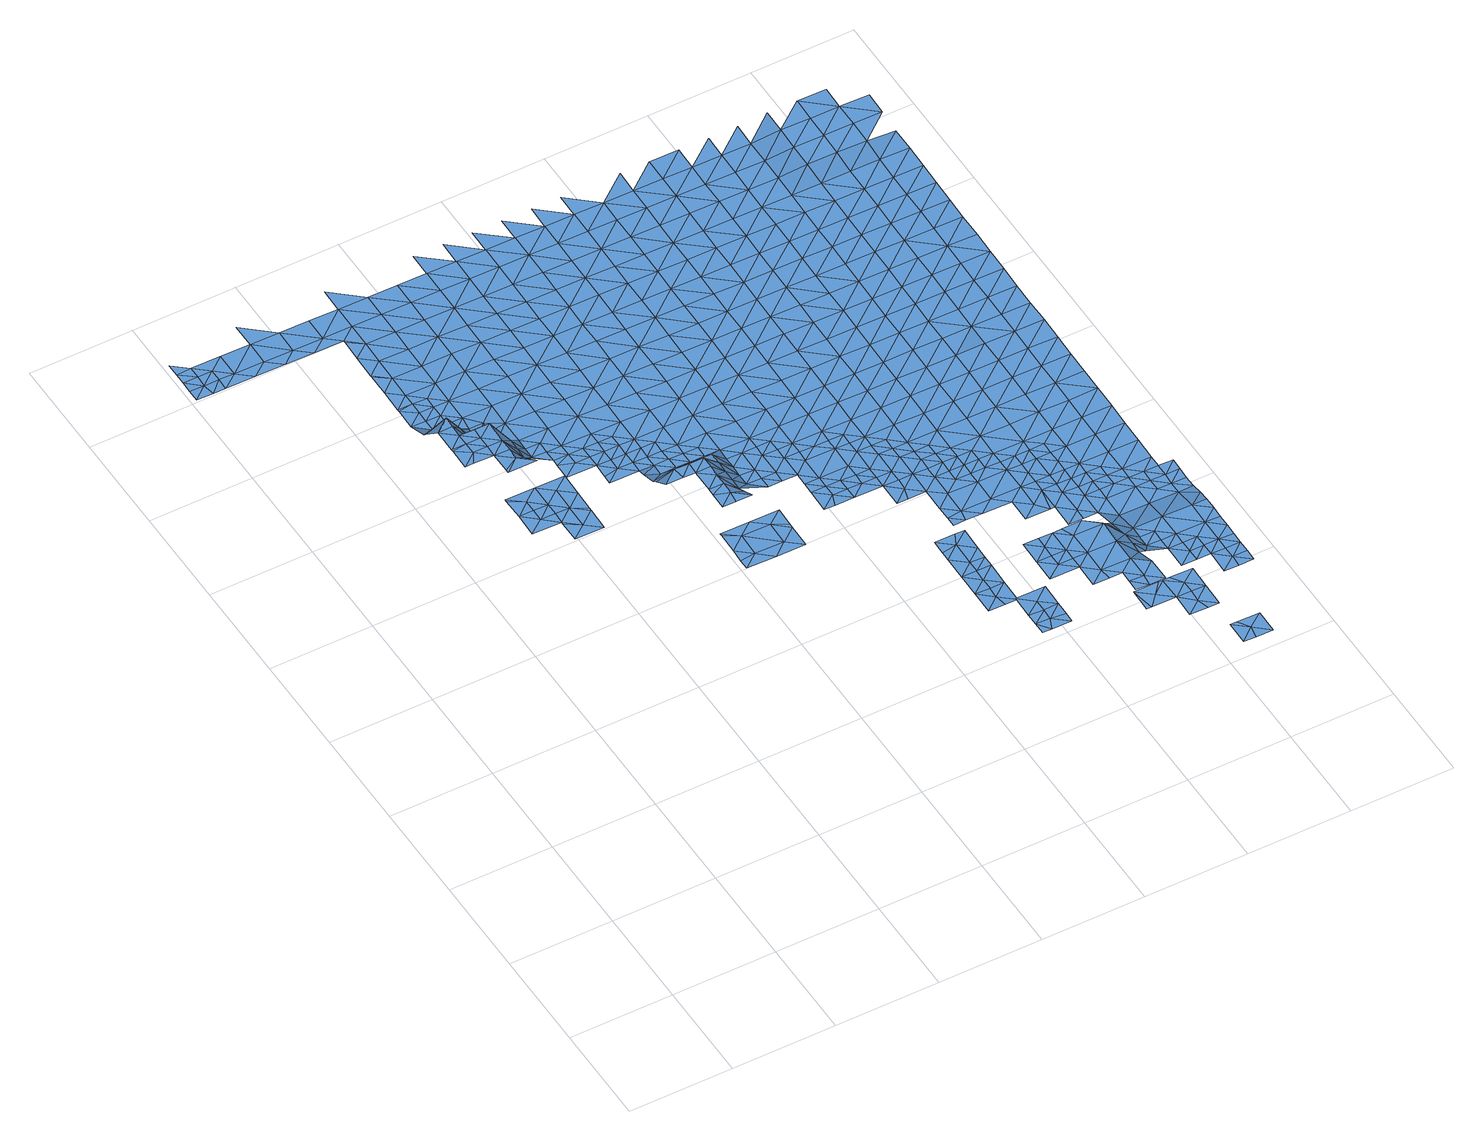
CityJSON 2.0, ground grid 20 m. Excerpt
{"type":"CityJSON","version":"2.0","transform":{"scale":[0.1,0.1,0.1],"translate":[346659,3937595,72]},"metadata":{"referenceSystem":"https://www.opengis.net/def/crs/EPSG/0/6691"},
"CityObjects":{
"waterbody1":{"type":"WaterBody","attributes":{"name":"7","class":"1140","function":"1","WaterBodyRiverFloodingRiskAttribute.description":"4","WaterBodyRiverFloodingRiskAttribute.rankOrg":"4","WaterBodyRiverFloodingRiskAttribute.adminType":"2","WaterBodyRiverFloodingRiskAttribute.scale":"L2"},"geometry":[{"type":"MultiSurface","lod":"1","boundaries":[[[0,1,2]],[[3,1,4]],[[4,1,0]],[[0,5,4]],[[6,4,5]],[[7,8,9]],[[5,7,9]],[[8,10,9]],[[6,5,9]],[[11,6,9]],[[12,9,10]],[[11,9,12]],[[12,10,13]],[[14,11,12]],[[13,14,12]],[[15,16,11]],[[17,14,13]],[[15,11,14]],[[18,19,20]],[[20,21,18]],[[14,22,15]],[[21,23,18]],[[14,17,22]],[[24,25,26]],[[27,28,29]],[[26,19,30]],[[22,31,15]],[[19,18,30]],[[23,32,18]],[[27,33,28]],[[34,22,17]],[[24,26,30]],[[35,30,18]],[[36,29,28]],[[37,36,38]],[[39,35,18]],[[37,29,36]],[[18,32,39]],[[33,40,28]],[[41,42,43]],[[44,24,30]],[[38,45,46]],[[43,47,41]],[[45,38,36]],[[47,48,41]],[[44,30,35]],[[28,49,36]],[[34,50,22]],[[51,40,52]],[[45,53,46]],[[46,53,54]],[[49,28,40]],[[52,42,51]],[[22,55,31]],[[54,53,34]],[[42,41,51]],[[48,56,41]],[[50,55,22]],[[35,57,44]],[[49,58,36]],[[49,40,51]],[[35,59,57]],[[60,51,41]],[[34,53,50]],[[45,36,58]],[[61,53,45]],[[62,56,63]],[[63,44,62]],[[44,57,62]],[[59,64,57]],[[41,56,60]],[[65,50,53]],[[61,45,58]],[[61,65,53]],[[56,62,60]],[[66,67,68]],[[69,55,50]],[[70,58,49]],[[68,71,64]],[[51,60,72]],[[49,51,73]],[[62,57,74]],[[68,67,71]],[[57,64,74]],[[73,51,72]],[[62,75,60]],[[50,65,69]],[[64,71,74]],[[67,76,71]],[[70,77,58]],[[60,75,72]],[[78,55,79]],[[49,73,70]],[[61,77,65]],[[62,74,80]],[[61,58,77]],[[55,69,79]],[[76,81,71]],[[62,80,75]],[[72,82,73]],[[71,83,74]],[[65,84,69]],[[81,83,71]],[[85,81,76]],[[86,79,69]],[[72,75,82]],[[73,87,70]],[[65,77,84]],[[80,74,83]],[[86,69,84]],[[73,82,88]],[[86,89,79]],[[85,90,81]],[[75,80,91]],[[77,70,87]],[[73,88,87]],[[92,84,77]],[[80,83,91]],[[81,93,83]],[[94,95,96]],[[92,86,84]],[[95,90,97]],[[93,81,90]],[[98,77,87]],[[97,96,95]],[[75,91,99]],[[82,75,100]],[[88,82,100]],[[92,77,98]],[[101,91,83]],[[102,89,86]],[[75,99,100]],[[93,103,83]],[[93,90,95]],[[92,102,86]],[[94,104,95]],[[87,88,105]],[[91,101,99]],[[88,100,105]],[[102,106,89]],[[107,108,109]],[[101,83,103]],[[110,100,99]],[[98,87,111]],[[112,92,98]],[[113,104,109]],[[111,87,105]],[[95,114,93]],[[114,103,93]],[[109,108,113]],[[95,104,115]],[[110,99,101]],[[116,105,100]],[[112,98,111]],[[112,117,92]],[[104,113,115]],[[108,118,113]],[[95,115,114]],[[119,106,102]],[[100,110,120]],[[102,92,119]],[[121,122,123]],[[116,100,120]],[[124,115,113]],[[111,105,116]],[[125,112,111]],[[121,118,122]],[[119,92,117]],[[126,110,101]],[[127,113,118]],[[128,129,106]],[[103,114,130]],[[101,103,131]],[[123,132,121]],[[119,128,106]],[[131,103,130]],[[126,120,110]],[[133,117,112]],[[125,111,116]],[[127,118,121]],[[125,133,112]],[[132,134,121]],[[124,113,127]],[[135,130,114]],[[126,101,131]],[[114,115,135]],[[117,136,119]],[[135,115,124]],[[137,131,130]],[[121,138,127]],[[139,136,117]],[[138,121,134]],[[139,117,133]],[[119,136,128]],[[120,126,140]],[[116,120,141]],[[116,142,125]],[[141,120,140]],[[127,143,124]],[[141,142,116]],[[142,133,125]],[[144,126,131]],[[138,143,127]],[[145,146,128]],[[130,135,137]],[[138,134,147]],[[136,145,128]],[[144,140,126]],[[133,148,139]],[[131,137,149]],[[142,148,133]],[[147,150,138]],[[131,149,144]],[[140,151,141]],[[124,143,152]],[[135,124,153]],[[148,154,139]],[[155,149,137]],[[156,143,138]],[[157,150,158]],[[124,152,153]],[[159,138,150]],[[151,140,144]],[[158,160,157]],[[137,135,155]],[[136,161,145]],[[151,162,141]],[[141,163,142]],[[160,164,157]],[[136,139,161]],[[143,156,152]],[[162,163,141]],[[135,153,155]],[[159,150,157]],[[139,154,161]],[[142,165,148]],[[164,166,157]],[[161,167,145]],[[144,149,168]],[[138,159,156]],[[169,145,167]],[[148,165,154]],[[149,155,168]],[[166,170,157]],[[171,161,154]],[[157,172,159]],[[152,156,173]],[[153,152,174]],[[142,163,165]],[[144,168,175]],[[151,144,176]],[[165,171,154]],[[170,172,157]],[[176,144,175]],[[162,151,176]],[[177,170,166]],[[152,173,174]],[[159,178,156]],[[155,153,179]],[[161,180,167]],[[156,178,173]],[[153,174,179]],[[181,180,161]],[[180,182,167]],[[168,155,183]],[[162,176,184]],[[163,162,185]],[[177,186,170]],[[161,171,181]],[[178,159,172]],[[183,155,179]],[[175,168,183]],[[187,176,175]],[[173,188,174]],[[165,163,185]],[[178,188,173]],[[162,184,185]],[[189,171,165]],[[186,190,170]],[[191,186,192]],[[193,179,174]],[[189,181,171]],[[187,175,183]],[[170,194,172]],[[192,195,191]],[[196,165,185]],[[195,197,191]],[[190,194,170]],[[198,193,174]],[[191,190,186]],[[198,174,188]],[[189,165,196]],[[199,183,179]],[[200,176,187]],[[184,176,201]],[[184,202,185]],[[197,203,191]],[[189,204,181]],[[193,199,179]],[[201,176,200]],[[204,205,181]],[[178,172,206]],[[205,207,180]],[[178,208,188]],[[183,209,187]],[[210,211,212]],[[206,172,194]],[[180,181,205]],[[213,190,191]],[[199,209,183]],[[214,203,212]],[[202,184,201]],[[188,208,198]],[[196,185,202]],[[215,191,203]],[[216,189,196]],[[212,211,214]],[[200,187,209]],[[178,206,208]],[[190,217,194]],[[215,203,214]],[[216,196,202]],[[211,218,214]],[[216,219,189]],[[213,217,190]],[[189,220,204]],[[221,222,198]],[[191,215,213]],[[223,206,194]],[[201,200,224]],[[224,200,209]],[[198,208,221]],[[193,198,222]],[[225,226,227]],[[228,205,204]],[[201,229,202]],[[230,215,214]],[[220,189,219]],[[231,209,199]],[[220,228,204]],[[232,201,224]],[[199,193,233]],[[218,226,234]],[[202,235,216]],[[226,225,234]],[[214,218,236]],[[223,194,217]],[[237,221,208]],[[233,193,222]],[[233,231,199]],[[229,201,232]],[[235,219,216]],[[238,205,228]],[[208,206,237]],[[218,234,236]],[[209,239,224]],[[225,240,234]],[[237,206,223]],[[214,236,230]],[[231,239,209]],[[235,202,229]],[[213,215,241]],[[242,236,234]],[[240,242,234]],[[243,244,245]],[[215,230,241]],[[232,224,239]],[[246,221,237]],[[247,245,244]],[[222,248,233]],[[249,250,219]],[[217,213,251]],[[252,229,232]],[[222,221,248]],[[249,219,235]],[[240,247,244]],[[220,250,228]],[[220,219,250]],[[244,242,240]],[[213,241,251]],[[253,252,232]],[[242,254,236]],[[221,246,248]],[[236,255,230]],[[256,231,233]],[[223,217,257]],[[253,232,239]],[[223,258,237]],[[229,252,235]],[[243,259,244]],[[257,217,251]],[[250,260,228]],[[261,246,237]],[[230,262,241]],[[233,248,263]],[[231,264,239]],[[252,265,235]],[[235,266,249]],[[258,261,237]],[[236,254,255]],[[256,233,263]],[[267,251,241]],[[223,257,258]],[[268,228,260]],[[246,269,248]],[[270,250,249]],[[242,244,271]],[[244,259,271]],[[262,230,255]],[[262,267,241]],[[264,231,256]],[[235,265,266]],[[259,272,271]],[[253,239,273]],[[274,275,242]],[[253,276,252]],[[263,248,269]],[[273,239,264]],[[242,271,274]],[[273,276,253]],[[254,242,275]],[[276,265,252]],[[246,261,269]],[[254,277,255]],[[260,250,270]],[[257,251,278]],[[257,279,258]],[[249,266,270]],[[272,280,271]],[[278,251,267]],[[270,281,260]],[[256,263,282]],[[283,284,285]],[[283,286,284]],[[258,287,261]],[[263,269,282]],[[286,288,284]],[[277,254,275]],[[276,289,265]],[[265,290,266]],[[284,291,285]],[[257,278,279]],[[271,292,274]],[[293,285,291]],[[294,269,261]],[[262,255,295]],[[262,296,267]],[[297,260,281]],[[280,293,291]],[[288,298,284]],[[266,290,270]],[[256,282,299]],[[264,256,300]],[[301,292,271]],[[271,280,301]],[[295,255,277]],[[295,296,262]],[[287,258,279]],[[274,292,275]],[[256,299,300]],[[280,291,301]],[[265,289,290]],[[273,264,302]],[[273,303,276]],[[304,305,306]],[[307,284,298]],[[284,308,291]],[[302,264,300]],[[292,309,275]],[[261,287,294]],[[275,310,277]],[[311,312,270]],[[278,267,313]],[[298,304,314]],[[278,315,279]],[[282,269,316]],[[311,270,290]],[[307,308,284]],[[304,306,314]],[[317,297,281]],[[276,318,289]],[[313,267,296]],[[281,270,312]],[[316,269,294]],[[299,282,316]],[[307,298,314]],[[319,300,299]],[[273,302,303]],[[279,320,287]],[[306,321,314]],[[310,322,277]],[[289,323,290]],[[275,309,310]],[[324,319,299]],[[301,291,325]],[[278,313,315]],[[301,326,292]],[[318,276,303]],[[318,323,289]],[[295,277,322]],[[324,299,316]],[[317,281,312]],[[287,327,294]],[[290,323,311]],[[325,291,308]],[[325,326,301]],[[328,307,314]],[[322,329,295]],[[320,279,315]],[[320,327,287]],[[292,330,309]],[[331,316,294]],[[296,295,329]],[[332,312,311]],[[314,321,333]],[[302,300,334]],[[302,335,303]],[[336,308,307]],[[327,331,294]],[[334,300,319]],[[313,337,315]],[[309,338,310]],[[339,332,311]],[[313,296,337]],[[333,321,340]],[[303,335,318]],[[328,314,333]],[[339,311,323]],[[328,336,307]],[[316,341,324]],[[337,296,329]],[[292,326,330]],[[331,341,316]],[[310,342,322]],[[302,334,335]],[[315,343,320]],[[324,344,319]],[[338,342,310]],[[318,345,323]],[[309,330,338]],[[325,308,346]],[[325,347,326]],[[348,312,332]],[[315,337,349]],[[350,318,335]],[[320,351,327]],[[346,308,336]],[[342,352,322]],[[352,337,329]],[[326,347,330]],[[343,351,320]],[[344,324,341]],[[315,349,343]],[[345,318,350]],[[329,322,352]],[[353,332,339]],[[334,319,354]],[[334,355,335]],[[339,323,356]],[[325,346,347]],[[354,319,344]],[[330,357,338]],[[356,323,345]],[[358,341,331]],[[356,353,339]],[[331,327,359]],[[360,330,347]],[[359,327,351]],[[361,342,338]],[[359,358,331]],[[362,337,352]],[[363,343,349]],[[350,335,355]],[[349,337,364]],[[334,354,355]],[[365,345,350]],[[341,366,344]],[[357,330,360]],[[364,337,362]],[[358,366,341]],[[342,367,352]],[[368,332,353]],[[369,350,355]],[[361,367,342]],[[363,370,343]],[[338,357,361]],[[371,362,352]],[[349,364,363]],[[365,350,369]],[[365,372,345]],[[351,343,370]],[[354,344,373]],[[354,374,355]],[[356,345,372]],[[356,375,353]],[[376,358,359]],[[373,344,366]],[[372,375,356]],[[362,377,364]],[[355,374,369]],[[359,351,376]],[[352,367,371]],[[374,354,373]],[[378,363,364]],[[351,370,376]],[[358,379,366]],[[369,380,365]],[[381,379,358]],[[362,371,377]],[[382,370,363]],[[383,353,375]],[[384,372,365]],[[358,376,381]],[[366,385,373]],[[369,374,386]],[[378,364,377]],[[382,376,370]],[[380,369,386]],[[373,387,374]],[[363,378,382]],[[388,381,376]],[[384,389,372]],[[366,379,385]],[[365,380,384]],[[374,390,386]],[[375,372,389]],[[387,390,374]],[[391,379,381]],[[373,385,387]],[[376,382,392]],[[388,376,392]],[[388,391,381]],[[393,375,389]],[[380,386,394]],[[380,395,384]],[[386,390,394]],[[385,379,396]],[[396,379,391]],[[395,380,394]],[[395,397,384]],[[397,393,389]],[[387,385,398]],[[387,399,390]],[[389,384,397]],[[398,399,387]],[[385,396,398]],[[390,400,394]],[[399,400,390]],[[401,393,397]],[[394,402,395]],[[402,397,395]],[[402,403,397]]]}]},
"waterbody2":{"type":"WaterBody","attributes":{"name":"7","class":"1140","function":"1","WaterBodyRiverFloodingRiskAttribute.description":"4","WaterBodyRiverFloodingRiskAttribute.rankOrg":"3","WaterBodyRiverFloodingRiskAttribute.adminType":"2","WaterBodyRiverFloodingRiskAttribute.scale":"L2"},"geometry":[{"type":"MultiSurface","lod":"1","boundaries":[[[0,2,404]],[[5,404,7]],[[8,7,405]],[[7,404,405]],[[405,404,406]],[[406,404,407]],[[407,404,2]],[[5,0,404]]]}]},
"waterbody3":{"type":"WaterBody","attributes":{"name":"7","class":"1140","function":"1","WaterBodyRiverFloodingRiskAttribute.description":"4","WaterBodyRiverFloodingRiskAttribute.rankOrg":"1","WaterBodyRiverFloodingRiskAttribute.adminType":"2","WaterBodyRiverFloodingRiskAttribute.scale":"L2"},"geometry":[{"type":"MultiSurface","lod":"1","boundaries":[[[408,409,410]],[[411,408,410]],[[412,411,410]],[[412,410,413]],[[414,413,410]],[[409,414,410]]]}]},
"waterbody4":{"type":"WaterBody","attributes":{"name":"7","class":"1140","function":"1","WaterBodyRiverFloodingRiskAttribute.description":"4","WaterBodyRiverFloodingRiskAttribute.rankOrg":"2","WaterBodyRiverFloodingRiskAttribute.adminType":"2","WaterBodyRiverFloodingRiskAttribute.scale":"L2"},"geometry":[{"type":"MultiSurface","lod":"1","boundaries":[[[415,416,414]],[[409,408,415]],[[417,418,408]],[[419,420,421]],[[417,420,419]],[[415,414,409]],[[408,422,415]],[[423,421,420]],[[424,423,420]],[[424,420,412]],[[420,417,412]],[[411,417,408]],[[425,422,418]],[[426,425,418]],[[426,418,417]],[[427,426,417]],[[427,417,419]],[[411,412,417]],[[416,415,428]],[[428,415,422]],[[422,408,418]]]}]},
"waterbody5":{"type":"WaterBody","attributes":{"name":"7","class":"1140","function":"1","WaterBodyRiverFloodingRiskAttribute.description":"4","WaterBodyRiverFloodingRiskAttribute.rankOrg":"2","WaterBodyRiverFloodingRiskAttribute.adminType":"2","WaterBodyRiverFloodingRiskAttribute.scale":"L2"},"geometry":[{"type":"MultiSurface","lod":"1","boundaries":[[[429,430,431]],[[431,432,429]],[[429,432,21]],[[21,20,429]],[[433,429,20]],[[433,430,429]],[[430,433,434]],[[433,20,19]]]}]},
"waterbody6":{"type":"WaterBody","attributes":{"name":"7","class":"1140","function":"1","WaterBodyRiverFloodingRiskAttribute.description":"4","WaterBodyRiverFloodingRiskAttribute.rankOrg":"3","WaterBodyRiverFloodingRiskAttribute.adminType":"2","WaterBodyRiverFloodingRiskAttribute.scale":"L2"},"geometry":[{"type":"MultiSurface","lod":"1","boundaries":[[[435,19,26]],[[436,437,435]],[[435,437,434]],[[433,19,435]],[[26,25,435]],[[25,436,435]],[[433,435,434]]]}]},
"waterbody7":{"type":"WaterBody","attributes":{"name":"7","class":"1140","function":"1","WaterBodyRiverFloodingRiskAttribute.description":"4","WaterBodyRiverFloodingRiskAttribute.rankOrg":"4","WaterBodyRiverFloodingRiskAttribute.adminType":"2","WaterBodyRiverFloodingRiskAttribute.scale":"L2"},"geometry":[{"type":"MultiSurface","lod":"1","boundaries":[[[438,439,440]],[[439,437,440]],[[441,436,25]],[[436,441,440]],[[440,441,438]],[[440,437,436]],[[441,47,438]],[[439,438,442]]]}]},
"waterbody8":{"type":"WaterBody","attributes":{"name":"7","class":"1140","function":"1","WaterBodyRiverFloodingRiskAttribute.description":"4","WaterBodyRiverFloodingRiskAttribute.rankOrg":"2","WaterBodyRiverFloodingRiskAttribute.adminType":"2","WaterBodyRiverFloodingRiskAttribute.scale":"L2"},"geometry":[{"type":"MultiSurface","lod":"1","boundaries":[[[23,21,443]],[[444,443,21]],[[444,445,443]],[[443,446,447]],[[443,447,32]],[[446,443,445]],[[443,32,23]]]}]},
"waterbody9":{"type":"WaterBody","attributes":{"name":"7","class":"1140","function":"1","WaterBodyRiverFloodingRiskAttribute.description":"4","WaterBodyRiverFloodingRiskAttribute.rankOrg":"2","WaterBodyRiverFloodingRiskAttribute.adminType":"2","WaterBodyRiverFloodingRiskAttribute.scale":"L2"},"geometry":[{"type":"MultiSurface","lod":"1","boundaries":[[[47,43,448]],[[438,47,448]],[[448,43,42]],[[442,438,448]],[[449,442,448]],[[450,449,448]],[[42,450,448]]]}]},
"waterbody10":{"type":"WaterBody","attributes":{"name":"7","class":"1140","function":"1","WaterBodyRiverFloodingRiskAttribute.description":"4","WaterBodyRiverFloodingRiskAttribute.rankOrg":"3","WaterBodyRiverFloodingRiskAttribute.adminType":"2","WaterBodyRiverFloodingRiskAttribute.scale":"L2"},"geometry":[{"type":"MultiSurface","lod":"1","boundaries":[[[33,451,452]],[[451,33,27]],[[452,449,450]],[[450,52,452]],[[450,42,52]],[[451,449,452]],[[33,452,52]],[[40,33,52]]]}]},
"waterbody11":{"type":"WaterBody","attributes":{"name":"7","class":"1140","function":"1","WaterBodyRiverFloodingRiskAttribute.description":"4","WaterBodyRiverFloodingRiskAttribute.rankOrg":"3","WaterBodyRiverFloodingRiskAttribute.adminType":"2","WaterBodyRiverFloodingRiskAttribute.scale":"L2"},"geometry":[{"type":"MultiSurface","lod":"1","boundaries":[[[56,48,453]],[[63,56,453]],[[63,24,44]],[[24,63,453]],[[25,24,453]],[[48,441,453]],[[441,48,47]],[[453,441,25]]]}]},
"waterbody12":{"type":"WaterBody","attributes":{"name":"7","class":"1140","function":"1","WaterBodyRiverFloodingRiskAttribute.description":"4","WaterBodyRiverFloodingRiskAttribute.rankOrg":"2","WaterBodyRiverFloodingRiskAttribute.adminType":"2","WaterBodyRiverFloodingRiskAttribute.scale":"L2"},"geometry":[{"type":"MultiSurface","lod":"1","boundaries":[[[39,32,454]],[[454,32,66]],[[59,39,454]],[[66,68,454]],[[68,64,454]],[[39,59,35]],[[454,64,59]]]}]},
"waterbody13":{"type":"WaterBody","attributes":{"name":"7","class":"1140","function":"1","WaterBodyRiverFloodingRiskAttribute.description":"4","WaterBodyRiverFloodingRiskAttribute.rankOrg":"2","WaterBodyRiverFloodingRiskAttribute.adminType":"2","WaterBodyRiverFloodingRiskAttribute.scale":"L2"},"geometry":[{"type":"MultiSurface","lod":"1","boundaries":[[[455,67,66]],[[456,457,458]],[[456,458,455]],[[67,455,458]],[[459,67,458]],[[459,458,457]],[[459,76,67]]]}]},
"waterbody14":{"type":"WaterBody","attributes":{"name":"7","class":"1140","function":"1","WaterBodyRiverFloodingRiskAttribute.description":"4","WaterBodyRiverFloodingRiskAttribute.rankOrg":"2","WaterBodyRiverFloodingRiskAttribute.adminType":"2","WaterBodyRiverFloodingRiskAttribute.scale":"L2"},"geometry":[{"type":"MultiSurface","lod":"1","boundaries":[[[460,461,462]],[[463,464,465]],[[461,466,467]],[[468,469,467]],[[464,463,470]],[[464,470,471]],[[472,473,474]],[[472,467,473]],[[465,464,472]],[[472,461,467]],[[464,461,472]],[[461,464,471]],[[468,467,466]],[[460,466,461]],[[474,465,472]],[[467,469,473]],[[462,461,471]]]}]},
"waterbody15":{"type":"WaterBody","attributes":{"name":"7","class":"1140","function":"1","WaterBodyRiverFloodingRiskAttribute.description":"4","WaterBodyRiverFloodingRiskAttribute.rankOrg":"2","WaterBodyRiverFloodingRiskAttribute.adminType":"2","WaterBodyRiverFloodingRiskAttribute.scale":"L2"},"geometry":[{"type":"MultiSurface","lod":"1","boundaries":[[[96,475,476]],[[477,96,476]],[[477,476,478]],[[475,457,476]],[[479,476,457]],[[480,478,476]],[[479,480,476]]]}]},
"waterbody16":{"type":"WaterBody","attributes":{"name":"7","class":"1140","function":"1","WaterBodyRiverFloodingRiskAttribute.description":"4","WaterBodyRiverFloodingRiskAttribute.rankOrg":"3","WaterBodyRiverFloodingRiskAttribute.adminType":"2","WaterBodyRiverFloodingRiskAttribute.scale":"L2"},"geometry":[{"type":"MultiSurface","lod":"1","boundaries":[[[85,76,481]],[[97,475,96]],[[459,457,481]],[[90,85,97]],[[97,85,481]],[[97,481,475]],[[457,475,481]],[[481,76,459]]]}]},
"waterbody17":{"type":"WaterBody","attributes":{"name":"7","class":"1140","function":"1","WaterBodyRiverFloodingRiskAttribute.description":"4","WaterBodyRiverFloodingRiskAttribute.rankOrg":"2","WaterBodyRiverFloodingRiskAttribute.adminType":"2","WaterBodyRiverFloodingRiskAttribute.scale":"L2"},"geometry":[{"type":"MultiSurface","lod":"1","boundaries":[[[482,483,484]],[[482,485,483]],[[485,482,486]],[[486,482,487]],[[482,488,487]],[[488,489,487]],[[489,490,487]],[[491,490,478]],[[492,488,482]],[[493,492,484]],[[484,492,482]],[[486,487,491]],[[490,489,107]],[[490,491,487]]]}]},
"waterbody18":{"type":"WaterBody","attributes":{"name":"7","class":"1140","function":"1","WaterBodyRiverFloodingRiskAttribute.description":"4","WaterBodyRiverFloodingRiskAttribute.rankOrg":"1","WaterBodyRiverFloodingRiskAttribute.adminType":"2","WaterBodyRiverFloodingRiskAttribute.scale":"L2"},"geometry":[{"type":"MultiSurface","lod":"1","boundaries":[[[494,495,496]],[[497,498,496]],[[499,497,500]],[[496,500,497]],[[495,500,496]],[[501,494,496]],[[496,498,501]],[[498,497,502]]]}]},
"waterbody19":{"type":"WaterBody","attributes":{"name":"7","class":"1140","function":"1","WaterBodyRiverFloodingRiskAttribute.description":"4","WaterBodyRiverFloodingRiskAttribute.rankOrg":"3","WaterBodyRiverFloodingRiskAttribute.adminType":"2","WaterBodyRiverFloodingRiskAttribute.scale":"L2"},"geometry":[{"type":"MultiSurface","lod":"1","boundaries":[[[109,104,503]],[[109,503,107]],[[490,107,503]],[[94,96,477]],[[94,477,503]],[[503,477,490]],[[478,490,477]],[[104,94,503]]]}]},
"waterbody20":{"type":"WaterBody","attributes":{"name":"7","class":"1140","function":"1","WaterBodyRiverFloodingRiskAttribute.description":"4","WaterBodyRiverFloodingRiskAttribute.rankOrg":"2","WaterBodyRiverFloodingRiskAttribute.adminType":"2","WaterBodyRiverFloodingRiskAttribute.scale":"L2"},"geometry":[{"type":"MultiSurface","lod":"1","boundaries":[[[504,505,506]],[[507,508,505]],[[508,507,509]],[[507,510,509]],[[507,511,510]],[[504,511,507]],[[511,504,512]],[[505,504,507]]]}]},
"waterbody21":{"type":"WaterBody","attributes":{"name":"7","class":"1140","function":"1","WaterBodyRiverFloodingRiskAttribute.description":"4","WaterBodyRiverFloodingRiskAttribute.rankOrg":"3","WaterBodyRiverFloodingRiskAttribute.adminType":"2","WaterBodyRiverFloodingRiskAttribute.scale":"L2"},"geometry":[{"type":"MultiSurface","lod":"1","boundaries":[[[513,493,514]],[[502,497,514]],[[499,515,514]],[[514,515,516]],[[514,516,513]],[[493,502,514]],[[514,497,499]]]}]},
"waterbody22":{"type":"WaterBody","attributes":{"name":"7","class":"1140","function":"1","WaterBodyRiverFloodingRiskAttribute.description":"4","WaterBodyRiverFloodingRiskAttribute.rankOrg":"3","WaterBodyRiverFloodingRiskAttribute.adminType":"2","WaterBodyRiverFloodingRiskAttribute.scale":"L2"},"geometry":[{"type":"MultiSurface","lod":"1","boundaries":[[[508,517,518]],[[519,518,517]],[[505,508,518]],[[505,518,506]],[[519,506,518]]]}]},
"waterbody23":{"type":"WaterBody","attributes":{"name":"7","class":"1140","function":"1","WaterBodyRiverFloodingRiskAttribute.description":"4","WaterBodyRiverFloodingRiskAttribute.rankOrg":"4","WaterBodyRiverFloodingRiskAttribute.adminType":"2","WaterBodyRiverFloodingRiskAttribute.scale":"L2"},"geometry":[{"type":"MultiSurface","lod":"1","boundaries":[[[123,520,521]],[[521,520,522]],[[520,492,522]],[[492,493,522]],[[492,520,488]],[[516,521,522]],[[513,522,493]],[[513,516,522]]]}]},
"waterbody24":{"type":"WaterBody","attributes":{"name":"7","class":"1140","function":"1","WaterBodyRiverFloodingRiskAttribute.description":"4","WaterBodyRiverFloodingRiskAttribute.rankOrg":"3","WaterBodyRiverFloodingRiskAttribute.adminType":"2","WaterBodyRiverFloodingRiskAttribute.scale":"L2"},"geometry":[{"type":"MultiSurface","lod":"1","boundaries":[[[489,523,107]],[[488,523,489]],[[520,523,488]],[[118,108,122]],[[122,520,123]],[[122,108,523]],[[108,107,523]],[[523,520,122]]]}]},
"waterbody25":{"type":"WaterBody","attributes":{"name":"7","class":"1140","function":"1","WaterBodyRiverFloodingRiskAttribute.description":"4","WaterBodyRiverFloodingRiskAttribute.rankOrg":"2","WaterBodyRiverFloodingRiskAttribute.adminType":"2","WaterBodyRiverFloodingRiskAttribute.scale":"L2"},"geometry":[{"type":"MultiSurface","lod":"1","boundaries":[[[524,525,526]],[[525,524,527]],[[528,525,527]],[[529,525,528]],[[526,525,530]],[[529,530,525]]]}]},
"waterbody26":{"type":"WaterBody","attributes":{"name":"7","class":"1140","function":"1","WaterBodyRiverFloodingRiskAttribute.description":"4","WaterBodyRiverFloodingRiskAttribute.rankOrg":"2","WaterBodyRiverFloodingRiskAttribute.adminType":"2","WaterBodyRiverFloodingRiskAttribute.scale":"L2"},"geometry":[{"type":"MultiSurface","lod":"1","boundaries":[[[515,499,531]],[[532,531,533]],[[532,534,531]],[[533,531,535]],[[499,535,531]],[[534,515,531]],[[515,534,516]]]}]},
"waterbody27":{"type":"WaterBody","attributes":{"name":"7","class":"1140","function":"1","WaterBodyRiverFloodingRiskAttribute.description":"4","WaterBodyRiverFloodingRiskAttribute.rankOrg":"3","WaterBodyRiverFloodingRiskAttribute.adminType":"2","WaterBodyRiverFloodingRiskAttribute.scale":"L2"},"geometry":[{"type":"MultiSurface","lod":"1","boundaries":[[[536,537,538]],[[529,537,530]],[[536,539,537]],[[530,537,539]],[[529,528,537]],[[537,528,538]]]}]},
"waterbody28":{"type":"WaterBody","attributes":{"name":"7","class":"1140","function":"1","WaterBodyRiverFloodingRiskAttribute.description":"4","WaterBodyRiverFloodingRiskAttribute.rankOrg":"4","WaterBodyRiverFloodingRiskAttribute.adminType":"2","WaterBodyRiverFloodingRiskAttribute.scale":"L2"},"geometry":[{"type":"MultiSurface","lod":"1","boundaries":[[[540,541,542]],[[539,541,540]],[[539,536,541]],[[543,542,544]],[[540,542,545]],[[542,543,546]],[[545,542,546]],[[547,541,548]],[[536,548,541]],[[542,547,544]],[[542,541,547]],[[548,536,538]]]}]},
"waterbody29":{"type":"WaterBody","attributes":{"name":"7","class":"1140","function":"1","WaterBodyRiverFloodingRiskAttribute.description":"4","WaterBodyRiverFloodingRiskAttribute.rankOrg":"1","WaterBodyRiverFloodingRiskAttribute.adminType":"2","WaterBodyRiverFloodingRiskAttribute.scale":"L2"},"geometry":[{"type":"MultiSurface","lod":"1","boundaries":[[[549,550,551]],[[551,550,552]],[[553,554,555]],[[552,550,556]],[[554,556,550]],[[550,555,554]],[[549,555,550]]]}]},
"waterbody30":{"type":"WaterBody","attributes":{"name":"7","class":"1140","function":"1","WaterBodyRiverFloodingRiskAttribute.description":"4","WaterBodyRiverFloodingRiskAttribute.rankOrg":"3","WaterBodyRiverFloodingRiskAttribute.adminType":"2","WaterBodyRiverFloodingRiskAttribute.scale":"L2"},"geometry":[{"type":"MultiSurface","lod":"1","boundaries":[[[557,558,559]],[[227,558,557]],[[226,558,227]],[[211,226,218]],[[147,134,560]],[[561,562,563]],[[561,564,562]],[[150,147,560]],[[560,532,565]],[[160,565,564]],[[566,562,564]],[[556,554,566]],[[566,554,562]],[[554,553,562]],[[567,195,563]],[[568,569,570]],[[559,210,568]],[[559,558,210]],[[226,211,558]],[[571,559,568]],[[571,568,572]],[[570,572,568]],[[573,564,565]],[[567,569,195]],[[186,177,563]],[[203,197,212]],[[212,197,574]],[[192,186,563]],[[563,195,192]],[[553,575,567]],[[563,562,567]],[[562,553,567]],[[158,150,560]],[[560,160,158]],[[560,565,160]],[[164,160,561]],[[533,573,565]],[[533,535,573]],[[534,532,576]],[[534,521,516]],[[521,534,576]],[[521,576,123]],[[575,569,567]],[[160,564,561]],[[561,166,164]],[[132,123,576]],[[563,166,561]],[[177,166,563]],[[197,195,574]],[[569,574,195]],[[569,568,574]],[[568,210,574]],[[574,210,212]],[[211,210,558]],[[532,533,565]],[[134,132,576]],[[134,576,532]],[[134,532,560]]]}]},
"waterbody31":{"type":"WaterBody","attributes":{"name":"7","class":"1140","function":"1","WaterBodyRiverFloodingRiskAttribute.description":"4","WaterBodyRiverFloodingRiskAttribute.rankOrg":"2","WaterBodyRiverFloodingRiskAttribute.adminType":"2","WaterBodyRiverFloodingRiskAttribute.scale":"L2"},"geometry":[{"type":"MultiSurface","lod":"1","boundaries":[[[555,549,577]],[[577,549,572]],[[572,570,577]],[[575,553,577]],[[575,570,569]],[[570,575,577]],[[555,577,553]]]}]},
"waterbody32":{"type":"WaterBody","attributes":{"name":"7","class":"1140","function":"1","WaterBodyRiverFloodingRiskAttribute.description":"4","WaterBodyRiverFloodingRiskAttribute.rankOrg":"2","WaterBodyRiverFloodingRiskAttribute.adminType":"2","WaterBodyRiverFloodingRiskAttribute.scale":"L2"},"geometry":[{"type":"MultiSurface","lod":"1","boundaries":[[[578,579,580]],[[581,579,578]],[[582,581,578]],[[578,583,584]],[[583,578,580]],[[584,582,578]]]}]},
"waterbody33":{"type":"WaterBody","attributes":{"name":"7","class":"1140","function":"1","WaterBodyRiverFloodingRiskAttribute.description":"4","WaterBodyRiverFloodingRiskAttribute.rankOrg":"1","WaterBodyRiverFloodingRiskAttribute.adminType":"2","WaterBodyRiverFloodingRiskAttribute.scale":"L2"},"geometry":[{"type":"MultiSurface","lod":"1","boundaries":[[[585,586,587]],[[588,586,585]],[[585,589,590]],[[585,591,589]],[[592,591,585]],[[590,588,585]],[[587,592,585]]]}]},
"waterbody34":{"type":"WaterBody","attributes":{"name":"7","class":"1140","function":"1","WaterBodyRiverFloodingRiskAttribute.description":"4","WaterBodyRiverFloodingRiskAttribute.rankOrg":"2","WaterBodyRiverFloodingRiskAttribute.adminType":"2","WaterBodyRiverFloodingRiskAttribute.scale":"L2"},"geometry":[{"type":"MultiSurface","lod":"1","boundaries":[[[593,594,595]],[[594,593,596]],[[597,593,595]],[[598,599,600]],[[601,598,600]],[[595,598,597]],[[601,600,602]],[[595,599,598]],[[594,599,595]],[[599,603,600]],[[603,604,600]],[[604,602,600]]]}]},
"waterbody35":{"type":"WaterBody","attributes":{"name":"7","class":"1140","function":"1","WaterBodyRiverFloodingRiskAttribute.description":"4","WaterBodyRiverFloodingRiskAttribute.rankOrg":"1","WaterBodyRiverFloodingRiskAttribute.adminType":"2","WaterBodyRiverFloodingRiskAttribute.scale":"L2"},"geometry":[{"type":"MultiSurface","lod":"1","boundaries":[[[599,605,606]],[[607,606,605]],[[607,608,606]],[[603,599,606]],[[608,604,606]],[[604,603,606]]]}]},
"waterbody36":{"type":"WaterBody","attributes":{"name":"7","class":"1140","function":"1","WaterBodyRiverFloodingRiskAttribute.description":"4","WaterBodyRiverFloodingRiskAttribute.rankOrg":"3","WaterBodyRiverFloodingRiskAttribute.adminType":"2","WaterBodyRiverFloodingRiskAttribute.scale":"L2"},"geometry":[{"type":"MultiSurface","lod":"1","boundaries":[[[609,610,611]],[[247,240,609]],[[609,240,225]],[[609,612,610]],[[611,247,609]],[[612,225,227]],[[225,612,609]],[[245,247,611]]]}]},
"waterbody37":{"type":"WaterBody","attributes":{"name":"7","class":"1140","function":"1","WaterBodyRiverFloodingRiskAttribute.description":"4","WaterBodyRiverFloodingRiskAttribute.rankOrg":"2","WaterBodyRiverFloodingRiskAttribute.adminType":"2","WaterBodyRiverFloodingRiskAttribute.scale":"L2"},"geometry":[{"type":"MultiSurface","lod":"1","boundaries":[[[589,591,613]],[[614,613,615]],[[616,615,617]],[[617,618,619]],[[620,621,622]],[[621,620,623]],[[624,586,625]],[[625,626,624]],[[627,628,629]],[[630,619,618]],[[631,632,619]],[[633,634,635]],[[634,286,635]],[[619,636,631]],[[630,636,619]],[[636,630,637]],[[618,638,639]],[[617,638,618]],[[640,259,641]],[[642,559,643]],[[286,644,635]],[[586,588,625]],[[557,645,227]],[[612,227,645]],[[646,642,643]],[[615,638,617]],[[613,638,615]],[[638,613,591]],[[638,591,647]],[[643,648,646]],[[622,642,649]],[[650,620,649]],[[651,652,620]],[[651,620,650]],[[647,639,638]],[[653,640,641]],[[654,653,627]],[[627,655,654]],[[655,627,629]],[[643,572,648]],[[656,657,658]],[[571,572,643]],[[643,559,571]],[[629,628,659]],[[660,633,661]],[[662,663,664]],[[665,661,633]],[[611,621,245]],[[665,666,661]],[[667,666,665]],[[243,245,641]],[[243,641,259]],[[557,559,645]],[[667,668,666]],[[669,668,667]],[[669,670,668]],[[671,669,615]],[[614,615,669]],[[672,673,614]],[[674,651,650]],[[645,559,642]],[[622,645,642]],[[614,669,672]],[[675,590,676]],[[625,590,675]],[[644,655,635]],[[590,589,613]],[[627,623,628]],[[627,641,623]],[[627,653,641]],[[621,623,641]],[[588,590,625]],[[677,678,679]],[[677,679,680]],[[681,680,679]],[[632,617,619]],[[616,617,632]],[[616,671,615]],[[614,673,676]],[[673,682,676]],[[676,682,675]],[[626,625,675]],[[676,613,614]],[[590,613,676]],[[645,622,610]],[[610,622,621]],[[628,623,652]],[[641,245,621]],[[652,623,620]],[[649,620,622]],[[611,610,621]],[[612,645,610]],[[683,684,679]],[[679,684,685]],[[684,686,685]],[[656,685,657]],[[687,685,656]],[[687,688,685]],[[688,687,689]],[[689,687,668]],[[668,687,690]],[[687,664,690]],[[664,691,690]],[[663,691,664]],[[306,692,321]],[[692,306,693]],[[306,305,693]],[[305,661,693]],[[694,662,664]],[[656,694,664]],[[695,663,662]],[[692,693,691]],[[691,693,690]],[[690,693,666]],[[689,696,688]],[[697,698,688]],[[697,688,699]],[[696,699,688]],[[685,688,698]],[[664,687,656]],[[658,694,656]],[[686,657,685]],[[685,698,679]],[[683,679,678]],[[698,681,679]],[[670,689,668]],[[672,669,667]],[[690,666,668]],[[666,693,661]],[[305,660,661]],[[635,700,701]],[[635,655,700]],[[655,702,700]],[[629,702,655]],[[659,702,629]],[[700,703,701]],[[701,704,665]],[[703,704,701]],[[701,665,633]],[[701,633,635]]]}]},
"waterbody38":{"type":"WaterBody","attributes":{"name":"7","class":"1140","function":"1","WaterBodyRiverFloodingRiskAttribute.description":"4","WaterBodyRiverFloodingRiskAttribute.rankOrg":"1","WaterBodyRiverFloodingRiskAttribute.adminType":"2","WaterBodyRiverFloodingRiskAttribute.scale":"L2"},"geometry":[{"type":"MultiSurface","lod":"1","boundaries":[[[696,705,699]],[[670,705,689]],[[696,689,705]],[[670,669,705]],[[706,671,616]],[[671,706,705]],[[671,705,669]],[[699,705,706]]]}]},
"waterbody39":{"type":"WaterBody","attributes":{"name":"7","class":"1140","function":"1","WaterBodyRiverFloodingRiskAttribute.description":"4","WaterBodyRiverFloodingRiskAttribute.rankOrg":"3","WaterBodyRiverFloodingRiskAttribute.adminType":"2","WaterBodyRiverFloodingRiskAttribute.scale":"L2"},"geometry":[{"type":"MultiSurface","lod":"1","boundaries":[[[654,644,707]],[[644,654,655]],[[272,293,280]],[[293,272,708]],[[259,640,272]],[[640,653,708]],[[707,708,653]],[[707,285,708]],[[272,640,708]],[[654,707,653]],[[285,293,708]],[[644,283,707]],[[283,644,286]],[[283,285,707]]]}]},
"waterbody40":{"type":"WaterBody","attributes":{"name":"7","class":"1140","function":"1","WaterBodyRiverFloodingRiskAttribute.description":"4","WaterBodyRiverFloodingRiskAttribute.rankOrg":"1","WaterBodyRiverFloodingRiskAttribute.adminType":"2","WaterBodyRiverFloodingRiskAttribute.scale":"L2"},"geometry":[{"type":"MultiSurface","lod":"1","boundaries":[[[709,699,710]],[[709,681,698]],[[681,711,680]],[[697,699,709]],[[697,709,698]],[[711,709,710]],[[709,711,681]]]}]},
"waterbody41":{"type":"WaterBody","attributes":{"name":"7","class":"1140","function":"1","WaterBodyRiverFloodingRiskAttribute.description":"4","WaterBodyRiverFloodingRiskAttribute.rankOrg":"3","WaterBodyRiverFloodingRiskAttribute.adminType":"2","WaterBodyRiverFloodingRiskAttribute.scale":"L2"},"geometry":[{"type":"MultiSurface","lod":"1","boundaries":[[[634,288,286]],[[288,634,712]],[[633,712,634]],[[660,305,712]],[[660,712,633]],[[304,288,712]],[[304,712,305]],[[298,288,304]]]}]},
"waterbody42":{"type":"WaterBody","attributes":{"name":"7","class":"1140","function":"1","WaterBodyRiverFloodingRiskAttribute.description":"4","WaterBodyRiverFloodingRiskAttribute.rankOrg":"1","WaterBodyRiverFloodingRiskAttribute.adminType":"2","WaterBodyRiverFloodingRiskAttribute.scale":"L2"},"geometry":[{"type":"MultiSurface","lod":"1","boundaries":[[[677,713,678]],[[714,713,715]],[[678,713,714]],[[716,713,717]],[[713,716,715]],[[717,713,680]],[[677,680,713]]]}]},
"waterbody43":{"type":"WaterBody","attributes":{"name":"7","class":"1140","function":"1","WaterBodyRiverFloodingRiskAttribute.description":"4","WaterBodyRiverFloodingRiskAttribute.rankOrg":"3","WaterBodyRiverFloodingRiskAttribute.adminType":"2","WaterBodyRiverFloodingRiskAttribute.scale":"L2"},"geometry":[{"type":"MultiSurface","lod":"1","boundaries":[[[718,340,719]],[[720,718,719]],[[695,720,663]],[[663,720,719]],[[692,663,719]],[[692,691,663]],[[321,692,719]],[[340,321,719]]]}]}
},
"vertices":[
[35,1641,19],[7,1663,19],[7,1642,19],[7,1688,19],[35,1665,19],[63,1641,19],[92,1664,19],[63,1618,19],[62,1595,19],[91,1617,19],[119,1594,19],[149,1663,19],[148,1616,19],[176,1593,19],[204,1615,19],[205,1662,19],[149,1709,19],[232,1592,19],[367,1197,89],[339,1220,89],[339,1197,89],[338,1174,89],[261,1614,19],[367,1173,89],[368,1266,49],[340,1266,49],[340,1243,89],[286,1406,19],[314,1429,19],[287,1452,19],[368,1243,89],[262,1661,19],[395,1173,55],[314,1406,19],[289,1591,19],[396,1219,55],[315,1475,19],[287,1495,19],[287,1498,19],[395,1196,55],[342,1405,19],[370,1335,19],[342,1359,19],[341,1336,19],[397,1265,14],[316,1521,19],[288,1545,19],[341,1313,14],[369,1312,14],[371,1428,19],[318,1614,19],[370,1381,19],[342,1382,19],[317,1567,19],[289,1587,19],[318,1660,19],[397,1312,14],[425,1242,20],[372,1474,19],[424,1219,20],[426,1334,20],[373,1520,19],[425,1288,20],[397,1289,14],[453,1218,20],[374,1566,19],[452,1172,20],[480,1172,20],[452,1195,20],[374,1613,19],[429,1473,20],[480,1195,20],[427,1380,20],[428,1427,20],[481,1241,20],[483,1333,20],[508,1171,20],[429,1519,20],[319,1706,19],[375,1659,19],[482,1287,20],[537,1194,20],[484,1380,20],[538,1240,20],[430,1565,20],[537,1171,20],[431,1612,20],[485,1472,20],[484,1426,20],[432,1658,20],[565,1170,20],[539,1286,20],[487,1564,20],[594,1193,20],[593,1123,20],[593,1146,20],[564,1124,20],[565,1147,20],[486,1518,20],[539,1332,20],[540,1379,20],[595,1285,20],[488,1611,20],[595,1239,20],[621,1123,20],[541,1425,20],[488,1657,20],[620,1077,20],[648,1076,20],[620,1100,20],[596,1331,20],[542,1471,20],[543,1517,20],[649,1099,20],[650,1192,20],[650,1146,20],[598,1424,20],[543,1563,20],[677,1076,20],[544,1610,20],[597,1378,20],[705,1052,20],[676,1053,20],[676,1029,45],[706,1145,20],[598,1470,20],[653,1330,20],[705,1098,20],[545,1656,20],[489,1703,20],[651,1238,20],[652,1284,20],[704,1029,20],[599,1516,20],[733,1028,20],[707,1191,20],[601,1609,20],[708,1237,20],[761,1051,20],[600,1562,20],[654,1377,20],[654,1423,20],[655,1469,20],[762,1097,20],[709,1329,20],[602,1655,20],[546,1702,20],[761,1028,20],[656,1515,20],[709,1283,20],[789,1028,20],[710,1376,20],[763,1144,20],[764,1190,20],[657,1561,20],[764,1236,20],[819,1096,20],[817,1004,21],[789,1004,21],[818,1050,20],[788,981,21],[658,1608,20],[711,1422,20],[712,1468,20],[817,981,21],[713,1514,20],[845,980,21],[658,1654,20],[765,1282,20],[602,1701,20],[874,1003,21],[713,1560,20],[875,1049,21],[819,1143,20],[820,1189,20],[766,1328,20],[767,1375,20],[873,980,21],[875,1095,20],[821,1235,20],[715,1653,20],[714,1607,20],[659,1700,20],[822,1281,20],[768,1421,20],[768,1467,20],[902,979,21],[823,1327,20],[876,1142,20],[770,1560,20],[930,1002,21],[930,956,21],[901,956,21],[878,1234,20],[931,1048,21],[901,933,21],[769,1513,20],[929,933,21],[877,1188,20],[879,1280,20],[823,1374,20],[824,1420,20],[825,1466,20],[958,932,21],[771,1606,20],[772,1652,20],[932,1094,20],[716,1699,20],[933,1141,20],[879,1326,20],[957,886,21],[985,885,21],[957,909,21],[987,1001,21],[985,909,21],[986,955,21],[826,1512,20],[988,1047,21],[1013,885,21],[827,1559,20],[827,1605,20],[934,1187,20],[934,1233,20],[989,1093,20],[880,1373,20],[1041,838,21],[1013,862,21],[1013,839,21],[828,1651,20],[882,1465,20],[1043,954,21],[936,1326,20],[881,1419,20],[935,1279,20],[1041,861,21],[882,1511,20],[1042,908,21],[989,1140,20],[772,1698,20],[937,1372,20],[1069,838,21],[1044,1000,21],[1098,860,21],[1097,791,21],[1097,814,21],[1068,792,21],[990,1186,20],[1069,815,21],[991,1232,20],[883,1558,20],[884,1604,20],[1044,1046,21],[938,1464,20],[938,1418,20],[1099,907,21],[1100,953,21],[993,1325,20],[1045,1092,20],[1046,1139,20],[1125,791,21],[885,1650,20],[1047,1185,20],[1100,999,21],[992,1278,20],[993,1371,20],[939,1510,20],[940,1557,20],[1101,1045,21],[886,1696,20],[1048,1231,20],[941,1603,20],[1154,813,21],[1153,790,21],[994,1417,20],[1155,859,21],[1155,906,21],[995,1463,20],[1156,952,21],[1102,1092,20],[1103,1138,20],[1182,790,22],[942,1649,20],[1048,1277,20],[1181,720,22],[1209,720,22],[1181,743,22],[1180,697,22],[1103,1184,20],[1208,697,22],[996,1509,20],[997,1556,20],[1210,766,22],[1211,858,22],[1181,767,22],[1104,1230,20],[1157,998,21],[1158,1044,21],[942,1695,20],[1237,696,22],[1049,1324,20],[1050,1370,20],[1210,812,22],[1051,1416,20],[1052,1462,20],[1236,673,22],[1236,650,22],[1264,650,22],[1265,719,22],[1266,765,22],[1212,905,22],[1213,951,22],[997,1602,20],[998,1648,20],[1159,1091,20],[1265,673,22],[1159,1137,20],[1105,1276,20],[999,1694,20],[1052,1508,20],[1107,1369,20],[1160,1183,20],[1293,649,22],[1214,997,22],[1053,1555,20],[1106,1323,20],[1267,811,22],[1268,857,22],[1161,1229,20],[1322,718,22],[1214,1043,22],[1269,904,22],[1162,1275,20],[1055,1647,20],[1321,672,22],[1107,1415,20],[1108,1461,20],[1323,764,22],[1215,1090,20],[1269,950,22],[1054,1601,20],[1321,649,22],[1163,1322,20],[1270,996,22],[1217,1182,20],[1163,1368,20],[1110,1554,20],[1324,810,22],[1325,857,22],[1056,1693,20],[1216,1136,20],[1109,1507,20],[1218,1228,20],[1271,1042,22],[1111,1646,20],[1164,1414,20],[1165,1460,20],[1111,1600,20],[1326,949,22],[1219,1321,20],[1218,1274,20],[1325,903,22],[1327,995,22],[1272,1089,20],[1273,1181,20],[1273,1135,20],[1166,1553,24],[1220,1367,20],[1328,1041,22],[1112,1692,20],[1166,1506,20],[1274,1227,20],[1328,1088,20],[1167,1599,24],[1221,1413,20],[1222,1459,20],[1168,1645,24],[1275,1273,20],[1329,1134,20],[1330,1180,20],[1277,1366,20],[1223,1552,24],[1276,1320,20],[1331,1226,20],[1169,1691,24],[1224,1598,24],[1277,1412,20],[1222,1506,20],[1278,1458,20],[1332,1319,20],[1225,1644,24],[1279,1505,20],[1333,1365,20],[1332,1272,20],[1226,1690,24],[1280,1551,24],[1281,1597,24],[1334,1411,20],[1281,1643,24],[1335,1457,20],[1336,1504,20],[1336,1550,20],[1282,1689,24],[1337,1596,24],[1338,1642,24],
[34,1618,19],[39,1595,19],[6,1596,19],[6,1619,19],
[335,989,135],[307,990,135],[307,966,135],[335,966,135],[334,943,135],[278,944,135],[279,990,135],
[307,1013,135],[279,1032,135],[363,965,135],[364,1012,135],[391,942,135],[362,919,135],[390,896,135],[336,1035,135],[334,897,135],[334,939,135],[393,1034,135],[392,988,135],[391,948,135],[279,1036,135],
[311,1198,89],[283,1217,89],[282,1175,89],[298,1175,89],[311,1221,89],[283,1221,89],
[311,1244,89],[312,1267,89],[283,1267,89],
[313,1313,54],[284,1310,46],[312,1290,89],[340,1290,49],[284,1314,42],
[366,1150,89],[338,1134,89],[338,1128,89],[394,1127,89],[395,1145,75],
[313,1336,19],[285,1360,19],[313,1359,19],
[286,1402,19],[314,1382,19],
[369,1289,8],
[424,1196,20],
[451,1158,20],[451,1126,20],[508,1125,20],[480,1148,20],[508,1148,20],
[559,795,118],[587,777,118],[559,800,118],[671,761,118],[643,776,118],[671,752,118],[558,754,118],[586,731,118],[557,728,118],[557,708,118],[672,798,118],[615,799,118],[642,730,118],[614,707,118],[670,706,118],
[536,1124,20],[535,1101,20],[564,1101,20],[563,1078,20],[507,1096,20],[507,1079,20],
[536,1147,20],
[591,1008,71],[562,985,71],[595,985,71],[562,1017,48],[563,1031,37],[591,1054,20],[619,1030,46],[620,1054,20],[592,1077,20],[563,1060,27],[619,1007,71],[618,984,71],
[643,891,71],[674,891,71],[646,914,71],[646,938,71],[617,924,71],[674,937,46],[674,920,55],[617,892,71],[618,938,71],
[592,1100,20],
[832,218,276],[861,240,276],[832,241,276],[860,217,276],[889,240,276],[889,214,276],[888,194,276],[850,194,276],[832,195,276],
[647,984,71],[646,961,71],[675,960,46],[675,983,46],
[890,286,276],[861,263,276],[833,287,276],
[648,1030,46],[676,1006,46],[647,1007,71],
[648,1053,20],
[867,379,162],[863,402,162],[835,380,162],[891,379,162],[892,425,162],[864,425,162],[836,426,162],
[703,960,21],[732,982,21],[731,959,21],[703,983,21],[731,936,21],
[865,471,162],[864,448,162],[893,471,162],[836,472,162],
[837,518,162],[865,495,162],[866,541,162],[877,564,162],[895,563,162],[837,536,162],[838,564,162],[894,517,162],[893,493,162],
[843,842,21],[815,865,21],[806,842,21],[786,843,21],[843,888,21],[815,888,21],[843,865,21],[787,889,21],
[984,839,21],[985,862,21],[956,840,21],[760,1005,21],[816,958,21],[816,911,21],[873,957,21],[788,935,21],[760,959,21],[787,911,21],[872,911,21],[928,863,21],[900,887,21],[900,864,21],[928,840,21],[899,841,21],[758,936,21],[929,910,21],[872,887,21],[704,1006,21],
[871,864,21],
[1140,28,278],[1168,4,278],[1169,50,278],[1135,4,278],[1112,5,278],[1125,51,278],[1112,51,278],
[1035,492,72],[1007,515,72],[1006,470,72],[1035,515,72],[1063,491,72],[1064,514,72],[1063,468,72],[1006,469,72],
[1060,283,178],[1068,237,178],[1088,260,178],[1059,237,178],[1107,282,178],[1116,282,178],[1116,236,178],[1144,259,178],[1128,282,178],[1173,281,178],[1144,236,178],[1172,235,178],
[1115,190,178],[1143,212,178],[1150,189,178],[1171,189,178],
[1041,815,21],[1012,793,21],[1040,792,21],[1012,816,21],
[1092,491,72],[1149,536,72],[1148,490,72],[1176,466,52],[1147,443,72],[1119,421,72],[1147,397,72],[982,724,22],[1040,769,22],[983,770,22],[1039,723,22],[1008,561,72],[1036,538,72],[1037,561,72],[1096,722,22],[1067,699,22],[1095,676,22],[1118,398,72],[1175,374,72],[1175,420,72],[1179,651,22],[1180,674,22],[1151,675,22],[1144,374,72],[1118,375,72],[1091,444,72],[1094,421,72],[1125,767,22],[1096,768,22],[955,794,21],[927,817,21],[1152,698,22],[984,816,21],[920,794,21],[1062,422,72],[899,794,21],[954,747,22],[954,721,22],[978,701,22],[1010,700,22],[1124,744,22],[1124,721,22],[1123,698,22],[1319,533,32],[1347,509,32],[1347,533,32],[1066,653,22],[1208,650,22],[1207,627,22],[1348,579,22],[1320,602,22],[1320,579,22],[1179,605,22],[1206,581,22],[1178,559,37],[1206,535,32],[1177,512,52],[1205,512,32],[1177,489,52],[1169,559,42],[1121,560,72],[954,701,22],[1064,560,72],[1092,537,72],[1317,417,32],[1345,417,32],[1317,441,32],[1289,418,32],[1289,441,32],[1082,560,72],[1346,440,32],[1346,463,32],[1318,487,32],[1346,486,32],[1262,534,32],[1262,488,32],[1234,511,32],[1263,580,22],[1292,603,22],[1292,626,22],[1264,626,22],[1348,556,27],[1348,602,22],[1233,488,32],[1261,465,32],[1289,464,32],[1233,465,32],[1123,652,22],[1151,628,22],[1114,652,22],[1122,606,22],[1151,605,22],
[1205,489,32],[1190,466,47],
[1152,721,22],[1153,767,22],
[1261,442,32],[1232,419,32],[1261,418,32],
[1208,674,22],
[1317,394,32],[1345,394,32],[1344,371,32],[1315,371,32],[1288,372,32],
[1349,648,22],[1321,625,22],[1349,625,22]
]}
